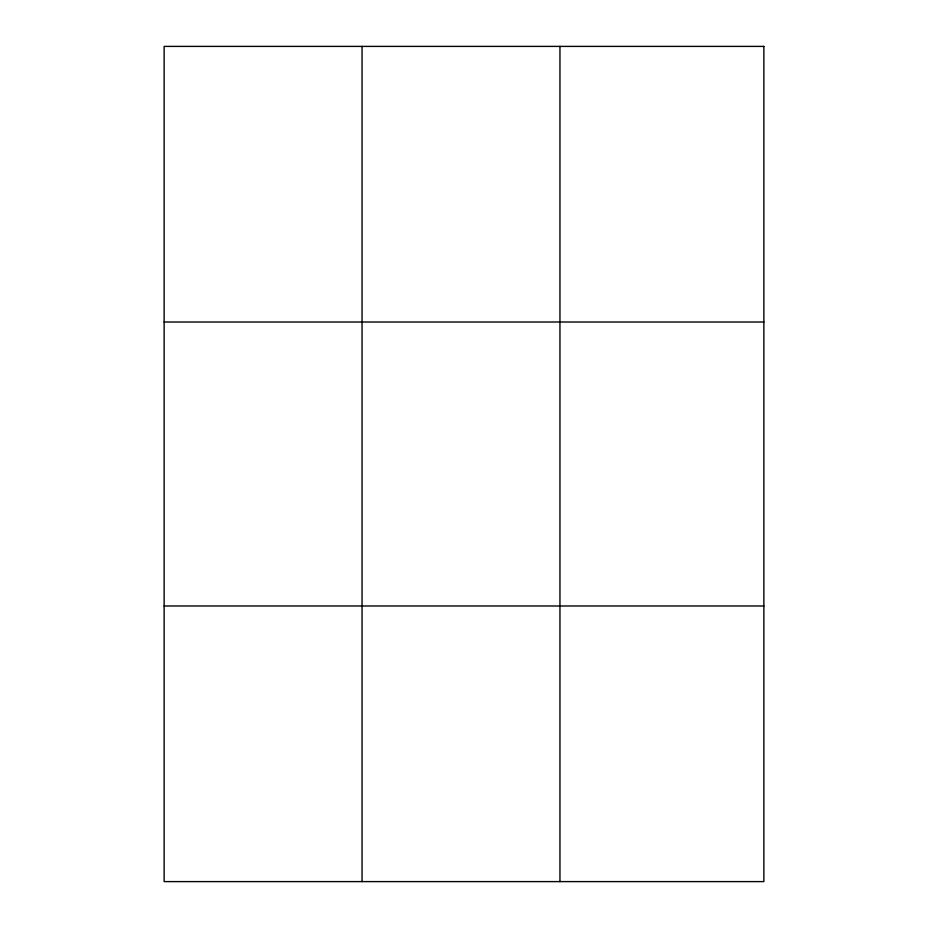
<?xml version="1.0" encoding="UTF-8"?>
<svg xmlns="http://www.w3.org/2000/svg" width="928" height="928" viewBox="0 0 928 928"><rect width="100%" height="100%" fill="white"/><g stroke="black" fill="none" stroke-linecap="round" stroke-linejoin="round"><path stroke-width="1.39" d="M362.048 46.4L362.048 881.6M559.955 46.4L559.955 881.6M164.128 322.016L763.872 322.016M164.128 605.984L763.872 605.984M763.872 46.4L763.872 881.6L164.128 881.6L164.128 46.4L763.872 46.4"/></g></svg>
